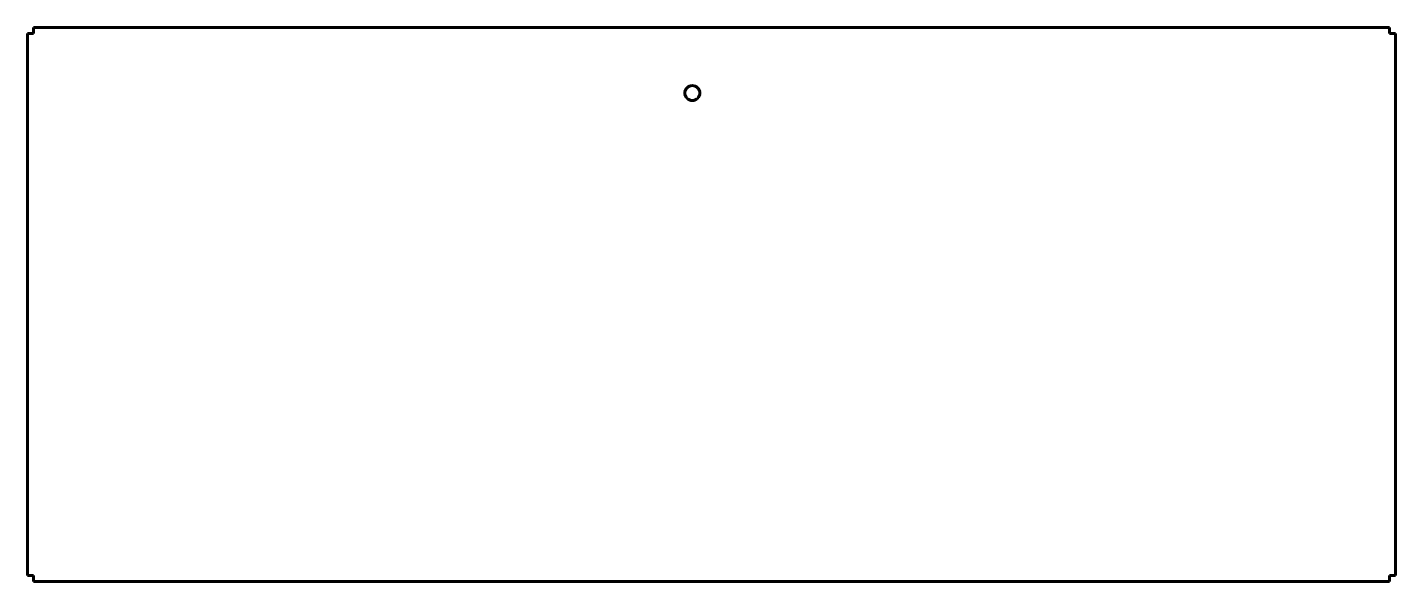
# Model space of a CAD drawing. Header units: millimetres. Extents: x 0 to 2000, y -810 to 0.
import ezdxf

# ---------------------------------------------------------------- set-up
doc = ezdxf.new("R2010")
doc.units = ezdxf.units.MM
for name, pattern in [('K5LT32784', [0]), ('K5LT32787', [0]), ('K5LT32788', [0]), ('K5LT32789', [0]), ('K5LT32790', [0]), ('K5LT32791', [0]), ('K5LT32792', [0]), ('K5LT32793', [0]), ('K5LT32802', [0])]:
    doc.linetypes.add(name, pattern=pattern)
doc.layers.add('Системный слой', color=7, linetype='Continuous')

msp = doc.modelspace()

# ---------------------------------------------------------------- linework, layer by layer
at = {"layer": 'Системный слой', "color": 18, "linetype": 'K5LT32784', "lineweight": 60, "true_color": 0x000000}
for p in [(9, 0), (0, -9)]:
    msp.add_line(p, (9, -9), dxfattribs=at)
at = {"layer": 'Системный слой', "color": 3, "linetype": 'K5LT32788', "lineweight": 60, "true_color": 0x00ff00}
msp.add_line((9, 0), (1991, 0), dxfattribs=at)
at = {"layer": 'Системный слой', "color": 5, "linetype": 'K5LT32787', "lineweight": 60, "true_color": 0x0000ff}
for p in [(1991, 0), (2000, -9)]:
    msp.add_line(p, (1991, -9), dxfattribs=at)
at = {"layer": 'Системный слой', "color": 1, "linetype": 'K5LT32789', "lineweight": 60, "true_color": 0xff0000}
msp.add_line((0, -9), (0, -801), dxfattribs=at)
at = {"layer": 'Системный слой', "color": 6, "linetype": 'K5LT32790', "lineweight": 60, "true_color": 0xff00ff}
msp.add_line((2000, -9), (2000, -801), dxfattribs=at)
at = {"layer": 'Системный слой', "color": 1, "linetype": 'K5LT32793', "lineweight": 60, "true_color": 0xfe0000}
for p in [(0, -801), (9, -810)]:
    msp.add_line(p, (9, -801), dxfattribs=at)
at = {"layer": 'Системный слой', "color": 2, "linetype": 'K5LT32791', "lineweight": 60, "true_color": 0xfeff00}
msp.add_line((9, -810), (1991, -810), dxfattribs=at)
at = {"layer": 'Системный слой', "color": 6, "linetype": 'K5LT32792', "lineweight": 60, "true_color": 0xfe00ff}
for p in [(1991, -810), (2000, -801)]:
    msp.add_line(p, (1991, -801), dxfattribs=at)
at = {"layer": 'Системный слой', "color": 18, "linetype": 'K5LT32802', "lineweight": 60, "true_color": 0x000000}
msp.add_circle((972, -96), 11, dxfattribs=at)

doc.saveas('drawing.dxf')
